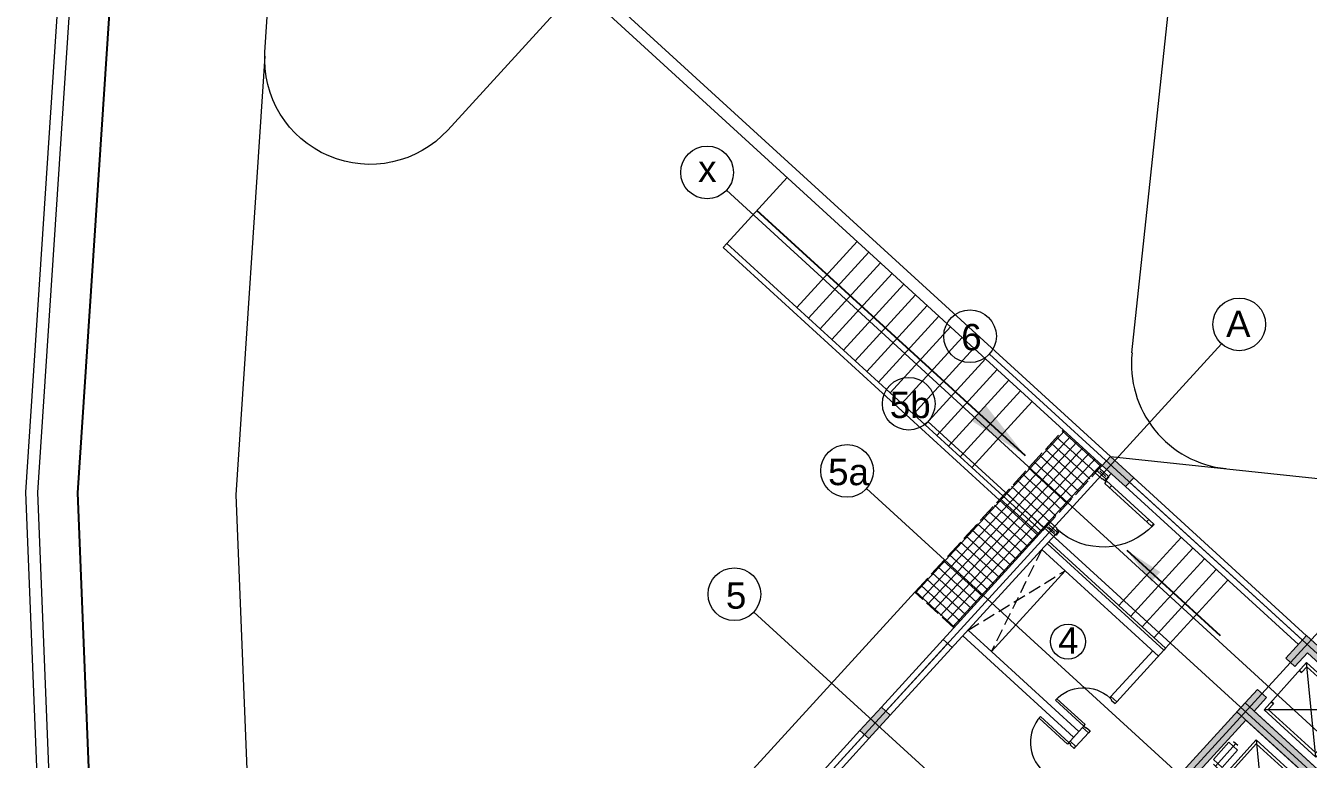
# Model space of a CAD drawing. Header units: metres. Extents: x 750 to 3116, y -341 to 1465.
# Drawn here: x 1547.27 to 1571.61, y 742.54 to 756.46 of the extents above; entities that cross this region are included whole.
import ezdxf

# ---------------------------------------------------------------- set-up
doc = ezdxf.new("R2010")
doc.units = ezdxf.units.M
doc.linetypes.add('ACAD_ISO02W100', pattern=[15, 12, -3])
doc.linetypes.add('HIDDEN', pattern=[0.375, 0.25, -0.125])
for name, color, linetype, lineweight in [('Bathroom Door', 252, 'Continuous', 5), ('Centre Line', 7, 'Continuous', 13), ('Column', 50, 'Continuous', 20), ('Cutout', 153, 'Continuous', 5), ('Cycle road', 254, 'Continuous', 20), ('Door', 253, 'Continuous', 5), ('Furniture', 44, 'Continuous', 5), ('Glass', 254, 'Continuous', 0), ('GUIDE LINE', 7, 'Continuous', 5), ('Hatch', 251, 'Continuous', 5), ('Hidden line', 251, 'Continuous', 5), ('Inverted beam', 252, 'Continuous', 5), ('Levels', 252, 'Continuous', 5), ('Main Road', 8, 'Continuous', 25), ('Railing', 190, 'Continuous', 5), ('Stiarcase', 180, 'Continuous', 5), ('Vehicular Road', 253, 'Continuous', 20), ('Wall ext', 20, 'Continuous', 18)]:
    doc.layers.add(name, color=color, linetype=linetype, lineweight=lineweight)
doc.layers.add('Text', color=7, linetype='Continuous')
doc.styles.get("Standard").update_dxf_attribs({"font": 'arial.ttf'})
doc.dimstyles.new('ISO-25', dxfattribs={"dimtxt": 2, "dimasz": 2, "dimexe": 1.25, "dimexo": 0.625, "dimgap": 1.5, "dimtad": 1, "dimtxsty": 'Standard', "dimblk": 'DOT', "dimcen": 1.5, "dimadec": 0, "dimazin": 0, "dimtfac": 1, "dimtmove": 0, "dimatfit": 3, "dimfxl": 0, "dimarcsym": 0})

# ---------------------------------------------------------------- blocks, each defined once
blk = doc.blocks.new('Door1')
at = {"layer": 'Bathroom Door'}
for p, q in [((1900.586, 444.886), (1899.856, 444.886)), ((1900.586, 444.846), (1899.857, 444.846))]:
    blk.add_line(p, q, dxfattribs=at)
for points in [[(1900.736, 444.921), (1900.586, 444.921), (1900.586, 444.886), (1900.636, 444.886), (1900.636, 444.871), (1900.736, 444.871), (1900.736, 444.921)], [(1900.586, 444.886), (1900.586, 444.846)], [(1900.736, 444.121), (1900.586, 444.121), (1900.586, 444.156), (1900.636, 444.156), (1900.636, 444.171), (1900.736, 444.171), (1900.736, 444.121)]]:
    blk.add_lwpolyline(points, dxfattribs=at)
blk.add_arc((1900.586, 444.886), 0.73, 180, 270, dxfattribs=at)
blk = doc.blocks.new('_Dot')
at = {"color": 0, "linetype": 'ByBlock', "lineweight": -2}
blk.add_line((-0.5, 0), (-1, 0), dxfattribs=at)
at = {"color": 0, "linetype": 'ByBlock', "const_width": 0.5}
blk.add_lwpolyline([(-0.25, 0, 1), (0.25, 0, 1)], format="xyb", close=True, dxfattribs=at)
blk = doc.blocks.new('lift1')
at = {"layer": 'Hatch', "transparency": 33554687}
h = blk.add_hatch(color=256, dxfattribs=at)
h.dxf.hatch_style = 1
h.paths.add_polyline_path([(29921053, 12204431), (29920354, 12203626), (29920180, 12203777), (29920729, 12204408), (29919333, 12205622), (29919104, 12205358), (29918930, 12205509), (29919310, 12205946)])
h.paths.add_polyline_path([(29920180, 12203777), (29920354, 12203626), (29919768, 12202951), (29918024, 12204467), (29918405, 12204905), (29918579, 12204754), (29918349, 12204489), (29919745, 12203276)])
for p, q in [((29919194, 12205280), (29919238, 12205241)), ((29918669, 12204676), (29918707, 12204643))]:
    blk.add_line(p, q)
at = {"lineweight": 5}
for p, q in [((29919536, 12203651), (29919330, 12205430)), ((29920333, 12204556), (29918533, 12204526)), ((29920311, 12204167), (29919926, 12203735)), ((29920353, 12204131), (29920272, 12204201)), ((29919968, 12203699), (29919886, 12203770))]:
    blk.add_line(p, q, dxfattribs=at)
for points in [[(29920333, 12204556), (29919330, 12205430), (29918533, 12204526), (29919536, 12203651)], [(29920182, 12204188), (29919887, 12203861), (29920056, 12203714), (29920350, 12204041)]]:
    blk.add_lwpolyline(points, close=True, dxfattribs=at)
blk.add_lwpolyline([(29918707, 12204643), (29918610, 12204531), (29919531, 12203728), (29920256, 12204550), (29919335, 12205353), (29919238, 12205241)], dxfattribs=at)
at = {"layer": 'Column'}
blk.add_lwpolyline([(29918930, 12205509), (29919310, 12205946), (29921053, 12204431), (29919768, 12202951), (29918024, 12204467), (29918405, 12204905), (29918579, 12204754), (29918349, 12204489), (29919745, 12203276), (29920729, 12204408), (29919333, 12205622), (29919104, 12205358), (29918930, 12205509)], dxfattribs=at)
blk = doc.blocks.new('door 1500')
at = {"layer": 'Door'}
for p, q in [((11493492.435, 4446033.785), (11493492.43, 4446033.735)), ((11493492.609, 4446033.719), (11493492.43, 4446033.735)), ((11493492.435, 4446033.785), (11493492.664, 4446033.765)), ((11493492.631, 4446033.804), (11493492.474, 4446033.818)), ((11493492.61, 4446033.734), (11493492.609, 4446033.719)), ((11493492.61, 4446033.734), (11493492.661, 4446033.729)), ((11493492.664, 4446033.765), (11493492.661, 4446033.729)), ((11493492.315, 4446032.42), (11493492.319, 4446032.471)), ((11493492.315, 4446032.42), (11493492.544, 4446032.4)), ((11493492.498, 4446032.455), (11493492.319, 4446032.471)), ((11493492.497, 4446032.441), (11493492.498, 4446032.455)), ((11493492.497, 4446032.441), (11493492.547, 4446032.436)), ((11493492.544, 4446032.4), (11493492.547, 4446032.436)), ((11493492.546, 4446032.428), (11493492.569, 4446032.426)), ((11493492.559, 4446032.438), (11493492.557, 4446032.415)), ((11493492.585, 4446032.436), (11493492.571, 4446032.437)), ((11493492.571, 4446032.437), (11493492.573, 4446032.415)), ((11493492.573, 4446032.415), (11493493.788, 4446032.308)), ((11493492.589, 4446032.476), (11493492.585, 4446032.436)), ((11493493.783, 4446032.371), (11493492.589, 4446032.476)), ((11493492.711, 4446032.465), (11493492.706, 4446032.404)), ((11493492.505, 4446032.367), (11493492.348, 4446032.381)), ((11493493.661, 4446032.382), (11493493.656, 4446032.32)), ((11493493.78, 4446032.331), (11493493.783, 4446032.371)), ((11493493.794, 4446032.33), (11493493.78, 4446032.331)), ((11493493.788, 4446032.308), (11493493.794, 4446032.33))]:
    blk.add_line(p, q, dxfattribs=at)
for points in [[(11493492.433, 4446033.847), (11493492.44, 4446033.846), (11493492.433, 4446033.767), (11493492.426, 4446033.768, -0.414214), (11493492.419, 4446033.776), (11493492.425, 4446033.84, -0.414214)], [(11493492.676, 4446033.826), (11493492.669, 4446033.826), (11493492.662, 4446033.747), (11493492.67, 4446033.747, 0.414214), (11493492.677, 4446033.753), (11493492.683, 4446033.818, 0.414214)], [(11493492.302, 4446032.353), (11493492.309, 4446032.352), (11493492.316, 4446032.438), (11493492.309, 4446032.439, 0.414214), (11493492.301, 4446032.432), (11493492.295, 4446032.361, 0.414214)], [(11493492.545, 4446032.331), (11493492.538, 4446032.332), (11493492.545, 4446032.418), (11493492.553, 4446032.418, -0.414214), (11493492.559, 4446032.41), (11493492.553, 4446032.338, -0.414214)]]:
    blk.add_lwpolyline(points, format="xyb", close=True, dxfattribs=at)
for radius in [0.00865, 0.00577]:
    blk.add_circle((11493492.558, 4446032.427), radius, dxfattribs=at)
at = {"layer": 'Door', "linetype": 'HIDDEN', "ltscale": 10}
blk.add_arc((11493492.493, 4446032.434), 1.305, 355.4248, 84.8429, dxfattribs=at)

msp = doc.modelspace()

# ---------------------------------------------------------------- hatches: boundary and pattern name
at = {"layer": 'Hatch'}
h = msp.add_hatch(dxfattribs=at)
h.set_pattern_fill('NET', color=256, scale=0.05, angle=47.5063)
h.set_pattern_definition([(47.5063448676, (-11603873.80695, -4144106.45283), (-0.1170546532345, 0.1072369836211), []), (137.5063448676, (-11603873.80695, -4144106.45283), (-0.1072369836211, -0.1170546532345), [])])
h.paths.add_polyline_path([(1567.647, 748.061), (1567.698, 748.116), (1566.96, 748.791), (1565.813, 747.536), (1566.551, 746.861), (1566.568, 746.88)])
h.paths.add_polyline_path([(1565.745, 747.462), (1564.143, 745.709), (1564.882, 745.034), (1566.484, 746.788)])
h.paths.add_polyline_path([(1565.813, 747.536), (1565.745, 747.462), (1566.484, 746.788), (1566.551, 746.861)])
at = {"layer": 'Hatch', "transparency": 33554687}
h = msp.add_hatch(color=256, dxfattribs=at)
h.dxf.hatch_style = 1
h.paths.add_polyline_path([(1646.175, 711.875), (1646.005, 712.031), (1645.846, 711.857), (1645.755, 711.758), (1645.6, 711.588), (1645.769, 711.433)])
h.paths.add_polyline_path([(1649.318, 715.307), (1649.149, 715.463), (1648.743, 715.02), (1648.913, 714.865)])
h.paths.add_polyline_path([(1652.587, 718.876), (1652.417, 719.031), (1652.384, 718.994), (1652.292, 718.895), (1652.012, 718.589), (1652.182, 718.433)])
h.paths.add_polyline_path([(1655.856, 722.444), (1655.686, 722.6), (1655.281, 722.157), (1655.45, 722.002)])
h.paths.add_polyline_path([(1659.124, 726.013), (1658.955, 726.168), (1658.549, 725.726), (1658.719, 725.571)])
h.paths.add_polyline_path([(1661.826, 729.85), (1661.67, 729.681), (1662.113, 729.275), (1662.268, 729.445)])
h.paths.add_polyline_path([(1657.785, 733.552), (1657.629, 733.382), (1658.072, 732.977), (1658.227, 733.147)])
h.paths.add_polyline_path([(1654.516, 729.983), (1654.361, 729.814), (1654.471, 729.712), (1654.803, 729.408), (1654.958, 729.578)])
h.paths.add_polyline_path([(1652.746, 731.604), (1652.591, 731.435), (1653.033, 731.029), (1653.189, 731.199)])
h.paths.add_polyline_path([(1651.542, 726.396), (1651.372, 726.551), (1650.967, 726.109), (1651.137, 725.953)])
h.paths.add_polyline_path([(1650.045, 727.767), (1649.875, 727.922), (1649.47, 727.48), (1649.64, 727.325)])
h.paths.add_polyline_path([(1647.979, 722.846), (1647.823, 722.677), (1647.934, 722.575), (1648.266, 722.271), (1648.421, 722.441)])
h.paths.add_polyline_path([(1646.541, 724.163), (1646.209, 724.467), (1646.053, 724.298), (1646.496, 723.892), (1646.651, 724.062)])
h.paths.add_polyline_path([(1645.004, 719.259), (1644.835, 719.414), (1644.43, 718.972), (1644.599, 718.816)])
h.paths.add_polyline_path([(1643.632, 720.766), (1643.463, 720.922), (1643.058, 720.479), (1643.227, 720.324)])
h.paths.add_polyline_path([(1641.441, 715.709), (1641.286, 715.54), (1641.728, 715.134), (1641.884, 715.304)])
h.paths.add_polyline_path([(1640.114, 716.925), (1639.944, 717.08), (1639.539, 716.638), (1639.709, 716.482)])
h.paths.add_polyline_path([(1636.735, 713.458), (1636.403, 713.762), (1636.247, 713.592), (1636.69, 713.187), (1636.845, 713.356)])
h.paths.add_polyline_path([(1631.152, 719.073), (1630.982, 719.229), (1630.577, 718.786), (1630.746, 718.631)])
h.paths.add_polyline_path([(1634.17, 722.369), (1634.001, 722.524), (1633.595, 722.082), (1633.765, 721.927)])
h.paths.add_polyline_path([(1637.689, 726.21), (1637.519, 726.366), (1637.114, 725.923), (1637.284, 725.768)])
h.paths.add_polyline_path([(1640.833, 729.643), (1640.663, 729.798), (1640.258, 729.355), (1640.427, 729.2), (1640.461, 729.237), (1640.552, 729.337)])
h.paths.add_polyline_path([(1644.101, 733.211), (1643.932, 733.366), (1643.527, 732.924), (1643.696, 732.769)])
h.paths.add_polyline_path([(1646.999, 736.374), (1647.09, 736.474), (1647.245, 736.643), (1647.076, 736.799), (1646.67, 736.356), (1646.84, 736.201)])
h.paths.add_polyline_path([(1636.008, 733.811), (1635.839, 733.966), (1635.433, 733.524), (1635.603, 733.368)])
h.paths.add_polyline_path([(1631.525, 737.918), (1631.369, 737.748), (1631.48, 737.647), (1631.812, 737.343), (1631.967, 737.512)])
h.paths.add_polyline_path([(1628.676, 734.467), (1628.506, 734.622), (1628.101, 734.179), (1628.27, 734.024)])
h.paths.add_polyline_path([(1632.989, 730.515), (1632.82, 730.67), (1632.415, 730.228), (1632.584, 730.073)])
h.paths.add_polyline_path([(1629.471, 726.674), (1629.301, 726.829), (1628.896, 726.387), (1629.066, 726.231)])
h.paths.add_polyline_path([(1624.987, 730.78), (1624.832, 730.611), (1625.274, 730.206), (1625.43, 730.375)])
h.paths.add_polyline_path([(1626.327, 723.242), (1626.157, 723.397), (1626.124, 723.36), (1626.032, 723.261), (1625.752, 722.955), (1625.922, 722.799)])
h.paths.add_polyline_path([(1621.719, 727.212), (1621.563, 727.042), (1621.674, 726.941), (1622.006, 726.637), (1622.161, 726.807)])
h.paths.add_polyline_path([(1619.949, 728.833), (1619.794, 728.663), (1620.236, 728.258), (1620.391, 728.428), (1620.281, 728.529)])
h.paths.add_polyline_path([(1623.218, 732.402), (1623.062, 732.232), (1623.505, 731.827), (1623.66, 731.996)])
h.paths.add_polyline_path([(1626.486, 735.97), (1626.331, 735.8), (1626.773, 735.395), (1626.929, 735.565)])
h.paths.add_polyline_path([(1622.117, 739.972), (1621.962, 739.803), (1622.404, 739.397), (1622.56, 739.567)])
h.paths.add_polyline_path([(1619.143, 736.385), (1618.973, 736.54), (1618.568, 736.098), (1618.738, 735.942)])
h.paths.add_polyline_path([(1615.874, 732.816), (1615.705, 732.971), (1615.299, 732.529), (1615.469, 732.374)])
h.paths.add_polyline_path([(1612.731, 729.384), (1612.561, 729.539), (1612.156, 729.097), (1612.325, 728.942)])
h.paths.add_polyline_path([(1617.373, 725.132), (1617.203, 725.287), (1616.798, 724.845), (1616.967, 724.69)])
h.paths.add_polyline_path([(1618.745, 723.624), (1618.575, 723.78), (1618.17, 723.337), (1618.339, 723.182)])
h.paths.add_polyline_path([(1623.058, 719.673), (1622.889, 719.828), (1622.483, 719.386), (1622.653, 719.231)])
h.paths.add_polyline_path([(1619.915, 716.241), (1619.745, 716.396), (1619.34, 715.954), (1619.509, 715.799)])
h.paths.add_polyline_path([(1615.181, 720.075), (1615.026, 719.905), (1615.468, 719.5), (1615.624, 719.67)])
h.paths.add_polyline_path([(1613.411, 721.696), (1613.256, 721.526), (1613.699, 721.121), (1613.854, 721.291)])
h.paths.add_polyline_path([(1609.042, 725.698), (1608.887, 725.528), (1609.329, 725.123), (1609.485, 725.293)])
h.paths.add_polyline_path([(1610.143, 718.127), (1609.987, 717.958), (1610.43, 717.553), (1610.585, 717.722)])
h.paths.add_polyline_path([(1607.566, 714.426), (1607.397, 714.582), (1606.992, 714.139), (1607.161, 713.984)])
h.paths.add_polyline_path([(1602.924, 718.678), (1602.755, 718.834), (1602.35, 718.391), (1602.519, 718.236)])
h.paths.add_polyline_path([(1604.823, 730.065), (1604.653, 730.22), (1604.495, 730.047), (1604.403, 729.947), (1604.248, 729.778), (1604.418, 729.622)])
h.paths.add_polyline_path([(1607.842, 733.36), (1607.672, 733.516), (1607.267, 733.073), (1607.436, 732.918)])
h.paths.add_polyline_path([(1603.528, 737.312), (1603.358, 737.467), (1602.953, 737.025), (1603.123, 736.869)])
h.paths.add_polyline_path([(1600.09, 733.899), (1599.934, 733.729), (1600.377, 733.324), (1600.532, 733.493)])
h.paths.add_polyline_path([(1602.031, 738.683), (1601.861, 738.838), (1601.456, 738.396), (1601.626, 738.24)])
h.paths.add_polyline_path([(1596.087, 744.127), (1595.918, 744.282), (1595.513, 743.84), (1595.682, 743.685)])
h.paths.add_polyline_path([(1592.944, 740.695), (1592.774, 740.85), (1592.369, 740.408), (1592.538, 740.252)])
h.paths.add_polyline_path([(1598.32, 735.52), (1598.164, 735.35), (1598.607, 734.945), (1598.762, 735.114)])
h.paths.add_polyline_path([(1595.619, 731.682), (1595.449, 731.838), (1595.044, 731.395), (1595.213, 731.24)])
h.paths.add_polyline_path([(1589.675, 737.126), (1589.505, 737.282), (1589.1, 736.839), (1589.27, 736.684)])
h.paths.add_polyline_path([(1586.406, 733.558), (1586.237, 733.713), (1585.831, 733.271), (1586.001, 733.115)])
h.paths.add_polyline_path([(1592.225, 727.977), (1591.782, 728.383), (1591.627, 728.213), (1592.07, 727.808)])
h.paths.add_polyline_path([(1593.995, 726.356), (1593.552, 726.761), (1593.397, 726.592), (1593.839, 726.187)])
h.paths.add_polyline_path([(1596.821, 730.33), (1596.666, 730.16), (1597.108, 729.755), (1597.263, 729.925)])
h.paths.add_polyline_path([(1601.304, 726.223), (1601.135, 726.379), (1600.729, 725.936), (1600.899, 725.781)])
h.paths.add_polyline_path([(1598.161, 722.791), (1597.991, 722.947), (1597.586, 722.504), (1597.755, 722.349)])
h.paths.add_polyline_path([(1594.892, 719.223), (1594.722, 719.378), (1594.317, 718.936), (1594.487, 718.78)])
h.paths.add_polyline_path([(1590.578, 723.174), (1590.408, 723.329), (1590.003, 722.887), (1590.173, 722.732)])
h.paths.add_polyline_path([(1589.081, 724.545), (1588.912, 724.701), (1588.506, 724.258), (1588.676, 724.103)])
h.paths.add_polyline_path([(1583.138, 729.989), (1582.968, 730.145), (1582.563, 729.702), (1582.732, 729.547)])
h.paths.add_polyline_path([(1579.869, 726.421), (1579.699, 726.576), (1579.294, 726.134), (1579.464, 725.978)])
h.paths.add_polyline_path([(1585.245, 721.245), (1585.09, 721.076), (1585.532, 720.671), (1585.687, 720.84)])
h.paths.add_polyline_path([(1587.015, 719.624), (1586.859, 719.455), (1587.302, 719.05), (1587.457, 719.219)])
h.paths.add_polyline_path([(1582.669, 717.545), (1582.499, 717.7), (1582.094, 717.257), (1582.263, 717.102)])
h.paths.add_polyline_path([(1576.725, 722.989), (1576.556, 723.144), (1576.15, 722.702), (1576.32, 722.546)])
h.paths.add_polyline_path([(1591.748, 715.791), (1591.579, 715.946), (1591.42, 715.773), (1591.329, 715.673), (1591.173, 715.503), (1591.343, 715.348)])
h.paths.add_polyline_path([(1561.743, 717.756), (1561.574, 717.911), (1561.169, 717.468), (1561.339, 717.313)])
h.paths.add_polyline_path([(1566.286, 722.728), (1566.116, 722.883), (1565.712, 722.44), (1565.882, 722.285)])
h.paths.add_polyline_path([(1570.833, 727.704), (1570.663, 727.859), (1570.258, 727.416), (1570.428, 727.261)])
h.paths.add_polyline_path([(1575.254, 732.543), (1574.811, 732.948), (1574.656, 732.778), (1575.099, 732.373)])
h.paths.add_polyline_path([(1579.283, 737.842), (1579.128, 737.673), (1579.571, 737.268), (1579.726, 737.438)])
h.paths.add_polyline_path([(1568.934, 738.568), (1568.764, 738.723), (1568.36, 738.281), (1568.529, 738.125)])
h.paths.add_polyline_path([(1564.388, 733.593), (1564.218, 733.748), (1563.813, 733.305), (1563.983, 733.15)])
h.paths.add_polyline_path([(1559.841, 728.617), (1559.672, 728.772), (1559.267, 728.329), (1559.437, 728.174)])
h.paths.add_polyline_path([(1557.524, 726.081), (1557.211, 726.368), (1557.211, 726.368), (1557.196, 726.381), (1557.081, 726.486), (1556.926, 726.316), (1557.369, 725.911)])
h.paths.add_polyline_path([(1555.295, 723.641), (1555.125, 723.796), (1554.721, 723.353), (1554.89, 723.198)])
h.paths.add_polyline_path([(1552.096, 731.041), (1551.941, 730.871), (1551.941, 730.871), (1552.384, 730.466), (1552.539, 730.636)])
h.paths.add_polyline_path([(1554.583, 733.422), (1554.413, 733.577), (1554.008, 733.134), (1554.178, 732.979)])
h.paths.add_polyline_path([(1559.129, 738.397), (1558.959, 738.553), (1558.555, 738.11), (1558.724, 737.954)])
h.paths.add_polyline_path([(1563.675, 743.373), (1563.506, 743.528), (1563.101, 743.085), (1563.271, 742.93)])
h.paths.add_polyline_path([(1567.853, 748.286), (1567.698, 748.116), (1568.141, 747.712), (1568.296, 747.882)])

# ---------------------------------------------------------------- linework, layer by layer
at = {"layer": 'Centre Line', "color": 30, "true_color": 0xf26722}
for p, q in [((1547.521, 725.863), (1569.961, 750.423)), ((1565.557, 750.228), (1581.864, 735.329)), ((1564.391, 748.951), (1580.697, 734.052)), ((1563.224, 747.674), (1579.53, 732.775)), ((1551.244, 722.461), (1573.684, 747.021)), ((1561.085, 745.333), (1577.391, 730.434))]:
    msp.add_line(p, q, dxfattribs=at)
at = {"layer": 'Centre Line', "color": 3, "true_color": 0x1fff1f}
msp.add_lwpolyline([(1560.568, 753.337), (1582.572, 733.182), (1588.732, 739.906), (1612.323, 718.297), (1624.767, 731.883), (1647.479, 711.079)], dxfattribs=at)
at = {"layer": 'Centre Line', "color": 30, "true_color": 0xf26722}
for centre in [(1560.2, 753.675), (1570.299, 750.792), (1565.189, 750.566), (1564.025, 749.286), (1562.855, 748.011), (1560.717, 745.671)]:
    msp.add_circle(centre, 0.5, dxfattribs=at)
at = {"layer": 'Column'}
for points in [[(1568.141, 747.712), (1568.296, 747.882), (1567.853, 748.286), (1567.698, 748.116), (1568.141, 747.712)], [(1563.101, 743.085), (1563.271, 742.93), (1563.675, 743.373), (1563.506, 743.528), (1563.101, 743.085)]]:
    msp.add_lwpolyline(points, dxfattribs=at)
at = {"layer": 'Cutout', "linetype": 'ACAD_ISO02W100', "ltscale": 0.02}
for p, q in [((1566.552, 746.522), (1565.596, 744.585)), ((1565.153, 744.99), (1566.995, 746.117))]:
    msp.add_line(p, q, dxfattribs=at)
at = {"layer": 'Cycle road'}
msp.add_line((1568.263, 750.254), (1569.319, 760.198), dxfattribs=at)
at = {"layer": 'Cycle road', "lineweight": 18}
msp.add_line((1567.853, 748.286), (1588.216, 746.126), dxfattribs=at)
at = {"layer": 'Cycle road'}
msp.add_arc((1570.252, 750.043), 2, 173.9431, 263.9431, dxfattribs=at)
at = {"layer": 'Glass', "color": 4, "true_color": 0x33ffff}
for p, q in [((1568.218, 747.797), (1571.499, 744.8)), ((1563.591, 743.451), (1564.764, 744.735)), ((1559.044, 738.475), (1563.186, 743.008))]:
    msp.add_line(p, q, dxfattribs=at)
at = {"layer": 'GUIDE LINE'}
msp.add_circle((1567.049, 744.772), 0.333, dxfattribs=at)
at = {"layer": 'Hidden line', "linetype": 'ACAD_ISO02W100', "ltscale": 0.03}
for p, q in [((1564.143, 745.709), (1566.96, 748.791)), ((1566.568, 746.88), (1567.647, 748.061))]:
    msp.add_line(p, q, dxfattribs=at)
at = {"layer": 'Hidden line'}
msp.add_line((1565.596, 744.585), (1566.995, 746.117), dxfattribs=at)
at = {"layer": 'Hidden line', "linetype": 'ACAD_ISO02W100', "ltscale": 0.025}
msp.add_line((1564.882, 745.034), (1564.143, 745.709), dxfattribs=at)
at = {"layer": 'Hidden line'}
msp.add_lwpolyline([(1551.803, 755.88), (1551.254, 747.555), (1551.881, 731.916)], dxfattribs=at)
at = {"layer": 'Inverted beam'}
msp.add_line((1570.448, 743.165), (1570.45, 743.164), dxfattribs=at)
at = {"layer": 'Levels'}
for p, q in [((1569.197, 746.747), (1568.016, 745.455)), ((1569.418, 746.545), (1568.238, 745.253)), ((1569.639, 746.342), (1568.459, 745.051)), ((1569.861, 746.14), (1568.681, 744.848)), ((1570.082, 745.938), (1568.902, 744.646))]:
    msp.add_line(p, q, dxfattribs=at)
at = {"layer": 'Main Road'}
msp.add_lwpolyline([(1547.786, 778.513, -0.414009), (1550.114, 775.854), (1548.248, 747.594), (1549.097, 726.411), (1548.865, 718.173, 0.404452), (1554.023, 712.529), (1577.549, 711.076), (1623.99, 710.185), (1693.189, 701.468, -0.393917), (1694.499, 699.897), (1691.278, 641.93)], format="xyb", dxfattribs=at)
at = {"layer": 'Railing'}
for p, q in [((1560.504, 752.251), (1560.571, 752.325)), ((1566.484, 746.788), (1560.504, 752.251)), ((1566.551, 746.861), (1560.571, 752.325)), ((1566.654, 746.632), (1568.868, 744.609)), ((1566.687, 746.669), (1568.902, 744.646)), ((1568.902, 744.646), (1568.868, 744.609))]:
    msp.add_line(p, q, dxfattribs=at)
at = {"layer": 'Stiarcase'}
for p, q in [((1560.571, 752.325), (1561.718, 753.58)), ((1561.9, 751.111), (1563.047, 752.366)), ((1562.122, 750.909), (1563.268, 752.164)), ((1562.343, 750.706), (1563.49, 751.961)), ((1562.565, 750.504), (1563.711, 751.759)), ((1562.786, 750.302), (1563.933, 751.557)), ((1563.008, 750.099), (1564.154, 751.354)), ((1563.229, 749.897), (1564.376, 751.152)), ((1563.451, 749.694), (1564.597, 750.95))]:
    msp.add_line(p, q, dxfattribs=at)
at = {"layer": 'Stiarcase', "linetype": 'ACAD_ISO02W100', "ltscale": 40}
for p, q in [((1563.672, 749.492), (1564.819, 750.747)), ((1563.894, 749.29), (1565.04, 750.545)), ((1564.115, 749.087), (1565.262, 750.342)), ((1564.336, 748.885), (1565.483, 750.14)), ((1564.558, 748.683), (1565.705, 749.938)), ((1564.779, 748.48), (1565.926, 749.735)), ((1565.001, 748.278), (1566.148, 749.533)), ((1565.222, 748.076), (1566.369, 749.331))]:
    msp.add_line(p, q, dxfattribs=at)
at = {"layer": 'Vehicular Road', "lineweight": 20}
for points in [[(1557.761, 757.196), (1555.279, 754.479, -0.709085), (1551.807, 755.96), (1553.093, 775.439, -0.428302), (1555.871, 777.758), (1618.991, 770.544), (1682.293, 761.703, -0.390874), (1683.583, 760.13), (1683.205, 753.669, 0.188493), (1683.542, 752.63), (1684.624, 751.31, -0.373088), (1684.57, 749.346), (1649.471, 711.027)], [(1588.849, 744.457), (1562.619, 715.749, -0.226809), (1561.019, 715.102), (1554.208, 715.523, -0.404452), (1551.863, 718.089), (1552.099, 726.429), (1551.881, 731.859, -0.197614), (1552.142, 732.574), (1564.143, 745.709)]]:
    msp.add_lwpolyline(points, format="xyb", dxfattribs=at)
at = {"layer": 'Wall ext'}
for p, q in [((1567.853, 748.286), (1557.916, 757.365)), ((1567.698, 748.116), (1557.761, 757.196)), ((1567.647, 748.061), (1567.698, 748.116)), ((1567.853, 748.286), (1567.853, 748.286)), ((1567.647, 748.061), (1567.817, 747.906)), ((1567.817, 747.906), (1567.868, 747.961)), ((1568.296, 747.882), (1571.576, 744.884)), ((1568.141, 747.712), (1571.421, 744.715)), ((1563.506, 743.528), (1566.635, 746.954)), ((1566.635, 746.954), (1566.805, 746.799)), ((1563.675, 743.373), (1566.805, 746.799)), ((1566.654, 746.632), (1568.868, 744.609)), ((1566.552, 746.522), (1568.767, 744.498)), ((1567.257, 743.067), (1565.153, 744.99)), ((1564.849, 744.658), (1564.679, 744.813)), ((1567.156, 742.957), (1565.052, 744.879)), ((1568.656, 744.599), (1567.864, 743.732)), ((1568.868, 744.609), (1567.975, 743.631)), ((1567.975, 743.631), (1567.864, 743.732)), ((1558.959, 738.553), (1563.101, 743.085)), ((1567.324, 743.141), (1567.088, 742.883)), ((1567.435, 743.04), (1567.199, 742.782)), ((1567.435, 743.04), (1567.324, 743.141)), ((1559.129, 738.397), (1563.271, 742.93)), ((1567.199, 742.782), (1567.088, 742.883))]:
    msp.add_line(p, q, dxfattribs=at)
at = {"layer": 'Wall ext', "lineweight": 20}
for points in [[(1693.558, 700.984), (1693.528, 700.438), (1623.919, 709.206), (1577.509, 710.096), (1547.708, 711.937), (1548.117, 726.405), (1547.267, 747.607), (1549.202, 776.914), (1549.731, 776.879)], [(1693.328, 700.996), (1693.312, 700.697), (1623.935, 709.436), (1577.518, 710.326), (1547.944, 712.153), (1548.347, 726.407), (1547.497, 747.604), (1549.416, 776.669), (1549.715, 776.649)]]:
    msp.add_lwpolyline(points, dxfattribs=at)

# ---------------------------------------------------------------- block references
at = {"xscale": -0.001, "yscale": 0.001, "zscale": 0.001}
for p, rotation in [((10263.653, 31865.376), 96.58677321057203), ((-7121.284, -30379.889), 276.5867732105721)]:
    msp.add_blockref('lift1', p, dxfattribs=dict(at, rotation=rotation))
at = {"layer": 'Bathroom Door', "xscale": -1, "rotation": 137.5821484382749}
msp.add_blockref('Door1', (464.339, 2353.609), dxfattribs=at)
at = {"layer": 'Bathroom Door', "rotation": 317.5821484393547}
msp.add_blockref('Door1', (-136.124, 1696.429), dxfattribs=at)
at = {"layer": 'Furniture', "xscale": -1, "rotation": 132.5562832669356}
msp.add_blockref('door 1500', (-4496636.908, 11473922.204), dxfattribs=at)

# ---------------------------------------------------------------- texts
at = {"layer": 'Text', "color": 30, "true_color": 0xf26722, "char_height": 0.5, "attachment_point": 1}
for s, width, insert in [('x', 0.83687, (1560.029, 753.995)), ('A', 0.83687, (1570.048, 751.049)), ('6', 0.83687, (1565.021, 750.8)), ('5b', 0.83687, (1563.666, 749.514)), ('5a', 0.83687, (1562.495, 748.24)), ('5', 0.83687, (1560.556, 745.896)), ('4', 3.12418, (1566.86, 745.041))]:
    msp.add_mtext_dynamic_manual_height_columns(s, width=width, gutter_width=12.5, heights=[0], dxfattribs=dict(at, insert=insert))

# ---------------------------------------------------------------- leaders
for points, override in [([(1566.239, 748.298), (1561.145, 752.953)], {"dimasz": 1.2}), ([(1568.163, 746.506), (1569.935, 744.887)], {"dimasz": 0.75})]:
    msp.add_leader(points, dimstyle='ISO-25', override=override)

doc.saveas('drawing.dxf')
